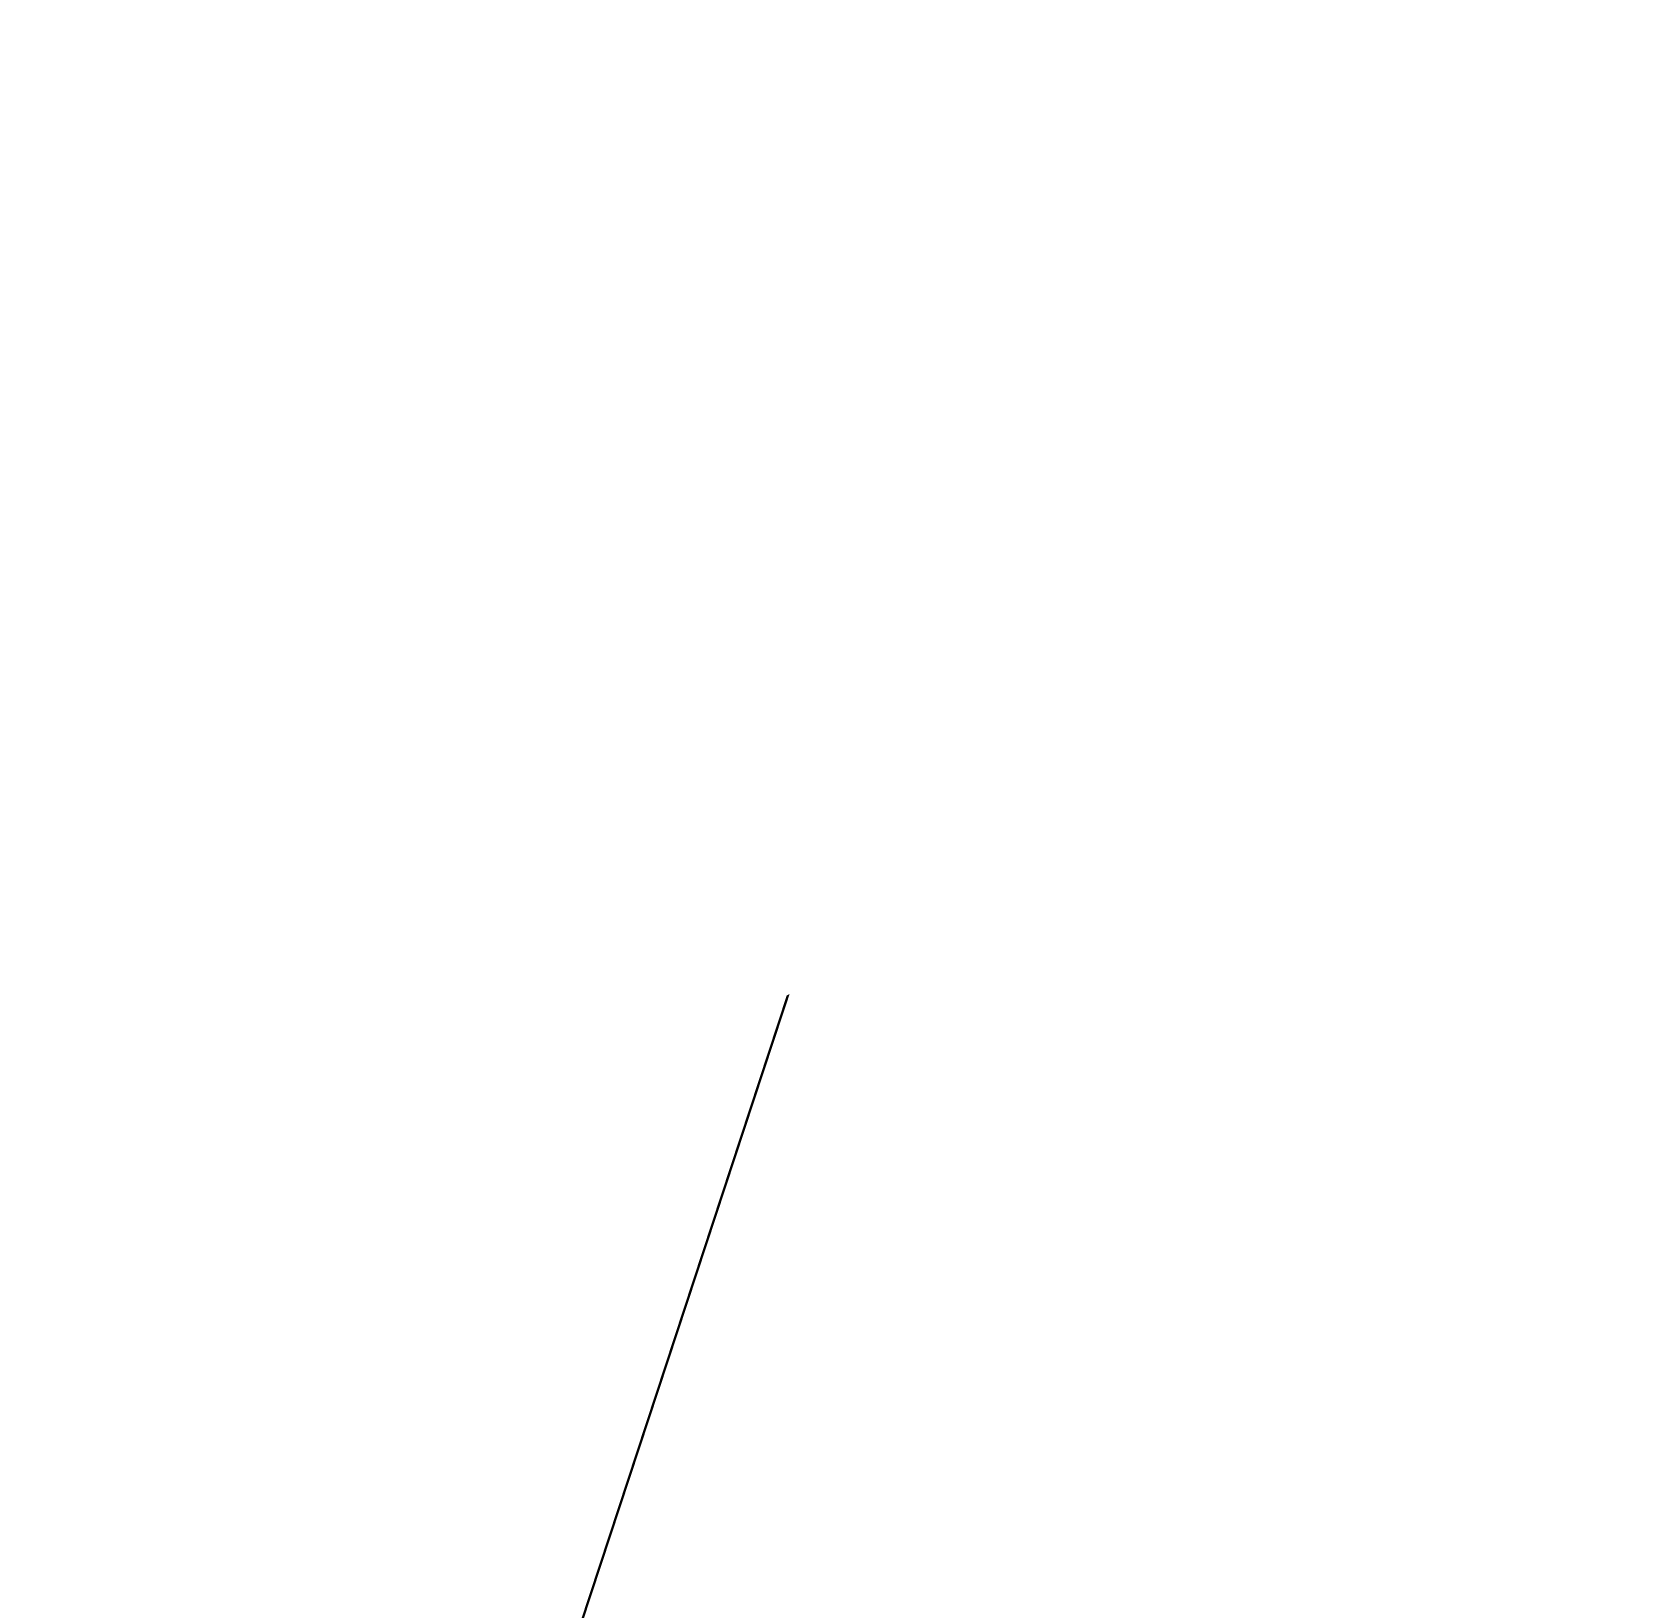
# Model space of a CAD drawing. Header units: metres. Extents: x 2682525 to 2683550, y 1250555 to 1251328.
# Drawn here: x 2683103.492 to 2683106.838, y 1250893.574 to 1250896.843 of the extents above; entities that cross this region are included whole.
import ezdxf

# ---------------------------------------------------------------- set-up
doc = ezdxf.new("R2010")
doc.units = ezdxf.units.M
doc.header["$PDMODE"] = 2
doc.header["$PDSIZE"] = -2
for name, pattern in [('IMPORT-_23_ISO-02 Strichlinie', [38.09999999999999, 30.47999999999999, -7.619999999999998]), ('IMPORT-_23_ISO-10 Strichpunktlinie _2_', [46.98999999999999, 30.47999999999999, -7.619999999999998, 1.270000000000001, -7.619999999999998]), ('Verdeckt 0_75', [1.5, 0.75, -0.75])]:
    doc.linetypes.add(name, pattern=pattern)
for name, color, linetype, lineweight, true_color in [('2458 A U1_dwg-1', 9, 'Continuous', 18, 0x808080), ('_23_000 Linien-Oeffnungsflügel 0_10', 9, 'Continuous', 18, 0x808080), ('_23_000 Linien-Strichpunktlinie kurz 0_10', 9, 'IMPORT-_23_ISO-10 Strichpunktlinie _2_', 18, 0x808080), ('_23_200 Materialien-Beton', 9, 'Continuous', 18, 0x808080), ('_23_200 Materialien-Holzwerkstoffe', 9, 'Continuous', 18, 0x808080), ('_23_300 Bauteile 3D-Raum-NGF Nettogeschossfläche vermietbar', 9, 'Continuous', 18, 0x808080), ('_23_300 Bauteile 3D-Wand Aussen', 9, 'Continuous', 18, 0x808080), ('_23_300 Bauteile 3D-Wand Innen', 9, 'Continuous', 18, 0x808080), ('_23_400 Ausbau 2D-Schutzraum-Tür', 9, 'IMPORT-_23_ISO-02 Strichlinie', 18, 0x808080), ('_23_500 Technik-Elektro Leuchten', 9, 'Continuous', 18, 0x808080), ('_23_800 Beschriftung-1_50-Koten', 9, 'Continuous', 18, 0x808080), ('_23_800 Beschriftung-1_50-Text', 9, 'Continuous', 18, 0x808080), ('_23_800 Beschriftung-1_50-Vermassung', 9, 'Continuous', 18, 0x808080), ('_23_Keine', 9, 'Continuous', 18, 0x808080), ('Bemassung', 9, 'Continuous', 18, 0x808080)]:
    doc.layers.add(name, color=color, linetype=linetype, lineweight=lineweight, true_color=true_color)
for name, color, linetype, lineweight in [('A-____-____-DIMS', 7, 'Continuous', 9), ('A-DETL-____-MBND', 7, 'Verdeckt 0_75', 18), ('Bemassung-1', 7, 'Continuous', 18)]:
    doc.layers.add(name, color=color, linetype=linetype, lineweight=lineweight)
doc.styles.add('Arial_31', font='arial.ttf', dxfattribs={"width": 0.9, "height": 200})
doc.styles.add('ISOCP_2', font='isocp___.ttf', dxfattribs={"height": 125.8608217592593})
doc.styles.add('ISOCP_3', font='isocp___.ttf', dxfattribs={"height": 75.51649305555554})
doc.styles.add('ISOCP_5', font='isocp___.ttf', dxfattribs={"height": 100.6886574074074})
doc.dimstyles.new('2_0_mm_-_Arial', dxfattribs={"dimscale": 304.8, "dimtxt": 204.051879991394, "dimasz": 0.2460629921259842, "dimexe": 0.3280839895013123, "dimexo": 0.3280840109072179, "dimgap": 0.08202099737532807, "dimtad": 1, "dimdec": 1, "dimlfac": 0.001, "dimrnd": 0.09999999999999999, "dimzin": 0, "dimdsep": 46, "dimtxsty": 'Arial_31', "dimblk1": 'OBLIQUE', "dimblk2": 'OBLIQUE', "dimsah": 1, "dimcen": 0.09, "dimdle": 0.3280839895013123, "dimazin": 0, "dimtfac": 1, "dimtdec": 4, "dimtix": 1, "dimtmove": 0, "dimatfit": 3, "dimfxl": 1, "dimtvp": 1, "dimtfill": 1, "dimtolj": 1, "dimtzin": 0, "dimarcsym": 2})
doc.dimstyles.new('2_0_mm_-_Arial_1', dxfattribs={"dimscale": 304.8, "dimtxt": 204.051879991394, "dimasz": 0.2460629921259842, "dimexe": 0.3280839895013123, "dimexo": 0.3280840109072179, "dimgap": 0.08202099737532807, "dimtad": 1, "dimdec": 1, "dimlfac": 0.001, "dimrnd": 0.09999999999999999, "dimzin": 0, "dimdsep": 46, "dimtxsty": 'Arial_31', "dimblk1": 'OBLIQUE', "dimblk2": 'OBLIQUE', "dimsah": 1, "dimcen": 0.09, "dimdle": 0.3280839895013123, "dimazin": 0, "dimtfac": 1, "dimtdec": 4, "dimtix": 1, "dimtmove": 2, "dimatfit": 3, "dimfxl": 1, "dimtvp": 1, "dimtfill": 1, "dimtolj": 1, "dimtzin": 0, "dimarcsym": 2})
pattern_1 = [(18.233, (0, 0), (18.77292067800844, -56.98752011815572), []), (288.233, (0, 0), (63.31313485127099, 20.85671487326738), [])]
pattern_2 = [(18.233, (0, 0), (93.86460339004219, -284.9376005907786), []), (18.233, (15.645, -47.492), (93.86460339004219, -284.9376005907786), []), (18.233, (-15.645, 47.492), (93.86460339004219, -284.9376005907786), [])]

# ---------------------------------------------------------------- blocks, each defined once
blk = doc.blocks.new('2458 A U1_dwg_VW_SLASH-9045485-U01 Bodenplatte')
at = {"layer": 'Bemassung'}
for p, q in [((500.0534143197685, 500.0534143197683), (-500.0534143197683, -500.0534143197685)), ((890.9383564621788, 0), (-999.9999999999999, 0))]:
    blk.add_line(p, q, dxfattribs=at)
blk = doc.blocks.new('2458 A U1_dwg_VW_SLASH-9046175-U01 Bodenplatte')
at = {"layer": 'Bemassung'}
for p, q in [((-55120.27654683477, -12848.06220294405), (-55120.27654683477, -13060.30341388153)), ((-55176.40314759147, -12891.93560218735), (-55064.14994607809, -13004.18880370072))]:
    blk.add_line(p, q, dxfattribs=at)
blk = doc.blocks.new('2458 A U1_dwg_VW_SLASH-9046187-U01 Bodenplatte')
at = {"layer": 'Bemassung'}
for p, q in [((-55120.27654683477, -12848.06220294405), (-55120.27654683477, -13060.30341388153)), ((-55176.40314759147, -12891.93560218735), (-55064.14994607809, -13004.18880370072))]:
    blk.add_line(p, q, dxfattribs=at)
blk = doc.blocks.new('2458 A U1_dwg-9041719-U01 Bodenplatte')
at = {"layer": '_23_200 Materialien-Beton'}
h = blk.add_hatch(dxfattribs=at)
h.set_pattern_fill('FP_1', color=256, style=0, pattern_type=2)
h.set_pattern_definition(pattern_1)
h.paths.add_polyline_path([(-54741.92297719002, -12247.20287162505), (-54741.92297719002, -11648.06220294405), (-54841.92297719002, -11648.06220294405), (-54841.92297719001, -11089.1696488785), (-54990.37730543441, -11089.16964887851), (-54990.37730543441, -11831.20163631132), (-54882.42604209537, -11831.20163631129), (-54882.42604209537, -12247.20287162504), (-54841.92297719002, -12247.20287162505)])
h = blk.add_hatch(dxfattribs=at)
h.set_pattern_fill('FP_1', color=256, style=0, pattern_type=2)
h.set_pattern_definition(pattern_1)
h.paths.add_polyline_path([(-54741.92297719002, -12247.20287162505), (-54741.92297719002, -11648.06220294405), (-54841.92297719002, -11648.06220294405), (-54841.92297719001, -11089.1696488785), (-54990.37730543441, -11089.16964887851), (-54990.37730543441, -11831.20163631132), (-54882.42604209537, -11831.20163631129), (-54882.42604209537, -12247.20287162504)])
h = blk.add_hatch(dxfattribs=at)
h.set_pattern_fill('FP_1', color=256, style=0, pattern_type=2)
h.set_pattern_definition(pattern_1)
h.paths.add_polyline_path([(-53680.56284014104, -12420.43319785515), (-53081.42217146002, -12420.43319785514), (-53081.42217146002, -12320.43319785512), (-52522.52961739447, -12320.43319785513), (-52522.5296173945, -12171.97886961073), (-53264.56160482729, -12171.97886961073), (-53264.56160482727, -12279.93013294978), (-53680.56284014101, -12279.93013294973), (-53680.56284014103, -12320.43319785512)])
h = blk.add_hatch(dxfattribs=at)
h.set_pattern_fill('FP_1', color=256, style=0, pattern_type=2)
h.set_pattern_definition(pattern_1)
h.paths.add_polyline_path([(-53680.56284014104, -12420.43319785515), (-53081.42217146002, -12420.43319785514), (-53081.42217146002, -12320.43319785512), (-52522.52961739447, -12320.43319785513), (-52522.5296173945, -12171.97886961073), (-53264.56160482729, -12171.97886961073), (-53264.56160482727, -12279.93013294978), (-53680.56284014101, -12279.93013294973)])
h = blk.add_hatch(dxfattribs=at)
h.set_pattern_fill('FP_1', color=256, style=0, pattern_type=2)
h.set_pattern_definition(pattern_1)
h.paths.add_polyline_path([(-55328.83306673395, -12948.06220294404), (-54381.420169431, -12948.06220294404), (-54081.42217146004, -12648.06220294404), (-56528.83306673396, -12648.06220294404), (-56828.83306673398, -12948.06220294404), (-55914.7249122979, -12948.06220294404)])
h = blk.add_hatch(dxfattribs=at)
h.set_pattern_fill('FP_1', color=256, style=0, pattern_type=2)
h.set_pattern_definition(pattern_1)
h.paths.add_polyline_path([(-55328.83306673395, -12948.06220294404), (-54381.420169431, -12948.06220294404), (-54081.42217146004, -12648.06220294404), (-56528.83306673396, -12648.06220294404), (-56828.83306673398, -12948.06220294404), (-55914.7249122979, -12948.06220294404)])
h = blk.add_hatch(dxfattribs=at)
h.set_pattern_fill('FP_1', color=256, style=0, pattern_type=2)
h.set_pattern_definition(pattern_1)
h.paths.add_polyline_path([(-54381.41616795482, -13547.67331311037), (-54081.41616796151, -13547.67131107467), (-54081.42217146004, -12648.06220294404), (-54381.420169431, -12948.06220294404), (-54381.41616796818, -13547.67131107467)])
h = blk.add_hatch(dxfattribs=at)
h.set_pattern_fill('FP_1', color=256, style=0, pattern_type=2)
h.set_pattern_definition(pattern_1)
h.paths.add_polyline_path([(-54381.41616795482, -13547.67331311037), (-54081.41616796151, -13547.67131107467), (-54081.42217146004, -12648.06220294404), (-54381.420169431, -12948.06220294404), (-54381.41790137433, -13287.92477262679)])
h = blk.add_hatch(dxfattribs=at)
h.set_pattern_fill('FP_1', color=256, style=0, pattern_type=2)
h.set_pattern_definition(pattern_1)
h.paths.add_polyline_path([(-54510.56291529251, -13543.33104947209), (-54452.26721637999, -13352.01557312923), (-55408.84459809437, -13060.53707856662), (-55467.14029700687, -13251.8525549095), (-55348.75808967315, -13287.92477262679)])
h = blk.add_hatch(dxfattribs=at)
h.set_pattern_fill('FP_1', color=256, style=0, pattern_type=2)
h.set_pattern_definition(pattern_1)
h.paths.add_polyline_path([(-54510.56291529251, -13543.33104947209), (-54452.26721637999, -13352.01557312923), (-55408.84459809437, -13060.53707856662), (-55467.14029700687, -13251.8525549095), (-55348.75808967315, -13287.92477262679)])
h = blk.add_hatch(dxfattribs=at)
h.set_pattern_fill('FP_1', color=256, style=0, pattern_type=2)
h.set_pattern_definition(pattern_1)
h.paths.add_polyline_path([(-54081.4078235378, -14798.06214921449), (-54081.41082919961, -14347.67131105686), (-54381.41082919293, -14347.67331309256), (-54381.4094919076, -14548.06214921446), (-54081.40982557352, -14798.06048086067)])
h = blk.add_hatch(dxfattribs=at)
h.set_pattern_fill('FP_1', color=256, style=0, pattern_type=2)
h.set_pattern_definition(pattern_1)
h.paths.add_polyline_path([(-54081.4078235378, -14798.06214921449), (-54081.41082919961, -14347.67131105686), (-54381.41082919293, -14347.67331309256), (-54381.4094919076, -14548.06214921446), (-54081.40982557352, -14798.06048086067)])
h = blk.add_hatch(dxfattribs=at)
h.set_pattern_fill('FP_1', color=256, style=0, pattern_type=2)
h.set_pattern_definition(pattern_1)
h.paths.add_polyline_path([(-48301.41820672659, -14798.0621492145), (-48601.41820672661, -14498.06214921449), (-54081.40982557352, -14498.06214921448), (-54081.4078235378, -14798.06214921449), (-48351.41820672657, -14798.0621492145)])
h = blk.add_hatch(dxfattribs=at)
h.set_pattern_fill('FP_1', color=256, style=0, pattern_type=2)
h.set_pattern_definition(pattern_1)
h.paths.add_polyline_path([(-48301.41820672659, -14798.0621492145), (-48601.41820672661, -14498.06214921449), (-54081.40982557352, -14498.06214921448), (-54081.40982557352, -14798.06214921449), (-50661.41366078716, -14798.0621492145)])
h = blk.add_hatch(dxfattribs=at)
h.set_pattern_fill('FP_1', color=256, style=0, pattern_type=2)
h.set_pattern_definition(pattern_1)
h.paths.add_polyline_path([(-54081.4078235378, -14798.06214921448), (-54381.41082919293, -14548.0630424842), (-54865.27654683475, -14548.06214921447), (-54865.27654683475, -14798.06214921447), (-54081.40982557352, -14798.06214921448)])
h = blk.add_hatch(dxfattribs=at)
h.set_pattern_fill('FP_1', color=256, style=0, pattern_type=2)
h.set_pattern_definition(pattern_1)
h.paths.add_polyline_path([(-54081.4078235378, -14798.06214921448), (-54381.40949190761, -14548.06214921447), (-54865.27654683475, -14548.06214921447), (-54865.27654683475, -14798.06214921447), (-54081.40982557352, -14798.06214921448)])
at = {"layer": '_23_200 Materialien-Holzwerkstoffe'}
h = blk.add_hatch(dxfattribs=at)
h.set_pattern_fill('FP_3', color=256, style=0, pattern_type=2)
h.set_pattern_definition(pattern_2)
h.paths.add_polyline_path([(-52631.15052151412, -14498.06214921449), (-52631.15052151412, -11872.77784873278), (-52681.15052151413, -11822.77784873279), (-52681.15052151411, -14498.06214921448)])
h = blk.add_hatch(dxfattribs=at)
h.set_pattern_fill('FP_3', color=256, style=0, pattern_type=2)
h.set_pattern_definition(pattern_2)
h.paths.add_polyline_path([(-52631.15052151412, -14498.06214921449), (-52631.15052151412, -11872.77784873278), (-52681.15052151413, -11822.77784873279), (-52681.15052151411, -14498.06214921448)])
at = {"layer": '_23_000 Linien-Oeffnungsflügel 0_10', "flags": 128}
blk.add_lwpolyline([(-53251.41082921805, -14347.66577209138), (-54051.41082920023, -14347.66577209138)], close=True, dxfattribs=at)
at = {"layer": '_23_000 Linien-Oeffnungsflügel 0_10'}
blk.add_arc((-54051.41082920023, -14347.67111085327), 799.999999999988, 0.0003823606546357465, 90.00038236065464, dxfattribs=at)
blk.add_arc((-54051.41082920023, -14347.67111085327), 799.999999999988, 0.0003823606546357465, 90.00038236065464, dxfattribs=at)
at = {"layer": '_23_000 Linien-Strichpunktlinie kurz 0_10', "flags": 128}
blk.add_lwpolyline([(-55081.42217145995, -11648.06220294404), (-55081.42217145995, -12648.06220294404), (-54081.42217145994, -12648.06220294404), (-54081.42217145994, -13648.06220294403), (-53081.42217145996, -13648.06220294403), (-53081.42217145996, -11648.06220294404)], close=True, dxfattribs=at)
blk.add_lwpolyline([(-55081.42217145995, -11648.06220294404), (-55081.42217145995, -12648.06220294404), (-54081.42217145994, -12648.06220294404), (-54081.42217145994, -13648.06220294403), (-53081.42217145996, -13648.06220294403), (-53081.42217145996, -11648.06220294404)], close=True, dxfattribs=at)
at = {"layer": '_23_200 Materialien-Beton', "flags": 128}
for points in [[(-48301.41820672654, -13197.67484421954), (-48301.41820672654, -12297.67484903052), (-46788.83306673391, -12297.67484903052), (-46788.83306673391, -7697.674813229006), (-56828.83306673392, -7697.674813229006), (-56828.83306673392, -12948.06220294404), (-54381.42016943094, -12948.06220294404), (-54381.42016943094, -13547.67331311036), (-54381.42016943094, -12948.06220294403), (-56828.8330667339, -12948.06220294403), (-56828.8330667339, -7697.674813229003), (-46788.83306673394, -7697.674813229003), (-46788.83306673394, -12297.67484903034), (-48301.41820672652, -12297.67484903034)], [(-48601.41820672654, -13197.67484421954), (-48601.41820672654, -11997.67484903056), (-48550.63401593447, -11997.67484903056), (-47088.83306673393, -11997.67484903056), (-47088.83306673393, -7997.674813229007), (-56528.83306673392, -7997.674813229007), (-56528.83306673392, -12648.06220294403), (-54081.42217145998, -12648.06220294403), (-54081.42217145998, -13547.67131107465), (-54081.42217145998, -12648.06220294403), (-56528.8330667339, -12648.06220294403), (-56528.8330667339, -7997.674813229007), (-47088.83306673393, -7997.674813229007), (-47088.83306673393, -11997.67484903037), (-48550.63401593447, -11997.67484903037), (-48601.41820672654, -11997.67484903037)], [(-54841.92297718994, -11089.16964887848), (-54841.92297718994, -11648.06220294404), (-54741.92297718996, -11648.06220294404), (-54741.92297718996, -12247.20287162504), (-54741.92297718996, -11648.06220294404), (-54841.92297718996, -11648.06220294404)], [(-52522.52961739441, -12320.43319785512), (-53081.42217145996, -12320.43319785512), (-53081.42217145996, -12420.43319785512), (-53680.56284014098, -12420.43319785512), (-53081.42217145996, -12420.43319785512), (-53081.42217145996, -12320.43319785511)], [(-55467.14029700682, -13251.85255490949), (-55408.8445980943, -13060.53707856661), (-54452.26721637993, -13352.01557312921), (-54510.56291529245, -13543.33104947208)], [(-55467.14029700682, -13251.85255490949), (-55408.8445980943, -13060.53707856661), (-54452.26721637993, -13352.01557312921), (-54510.56291529245, -13543.33104947208)], [(-48601.41820672654, -14498.06214921449), (-48601.41820672654, -13797.67484421954), (-48601.41820672654, -14498.06214921448), (-54081.40982557347, -14498.06214921448), (-54081.40982557347, -14347.67131105684), (-54081.40982557347, -14498.06214921446)], [(-54381.40949190754, -14548.06214921444), (-54381.40949190754, -14347.67331309255), (-54381.40949190754, -14548.06214921444), (-54865.27654683468, -14548.06214921444)], [(-48601.41820672653, -19697.67519878158), (-48601.41820672653, -14798.06214921448), (-54081.40782353776, -14798.06214921448), (-54865.27654683468, -14798.06214921448), (-54081.40782353776, -14798.06214921448), (-48601.41820672654, -14798.06214921448)]]:
    blk.add_lwpolyline(points, close=True, dxfattribs=at)
at = {"layer": '_23_200 Materialien-Holzwerkstoffe', "flags": 128}
for points in [[(-52681.15052151405, -14498.06214921446), (-52681.15052151405, -11822.77784873277), (-51839.73354133447, -11822.77784873277), (-52681.15052151406, -11822.77784873277)], [(-52631.15052151406, -14498.06214921447), (-52631.15052151406, -11872.77784873276), (-51839.73354133448, -11872.77784873276), (-52631.15052151406, -11872.77784873276)]]:
    blk.add_lwpolyline(points, close=True, dxfattribs=at)
at = {"layer": '_23_300 Bauteile 3D-Raum-NGF Nettogeschossfläche vermietbar', "flags": 128}
blk.add_lwpolyline([(-50720.63401598, -11872.77784873282), (-52631.15052151408, -11872.77784873282), (-52631.15052151408, -14497.67331170126), (-50720.63401598, -14497.67331170126), (-50720.63401598, -11872.77784873282), (-52631.15052151408, -11872.77784873282), (-52631.15052151408, -14497.67331170126), (-50720.63401598, -14497.67331170126)], close=True, dxfattribs=at)
at = {"layer": '_23_300 Bauteile 3D-Wand Aussen', "flags": 128}
for points in [[(-48301.41820672654, -13197.67484421954), (-48301.41820672654, -12297.67484903052), (-46788.83306673392, -12297.67484903052), (-46788.83306673392, -7697.674813229006), (-56828.83306673392, -7697.674813229006), (-56828.83306673392, -12948.06220294403), (-54381.42016943094, -12948.06220294403), (-54381.42016943094, -13547.67331311036), (-54381.42016943094, -12948.06220294403), (-56828.83306673389, -12948.06220294403), (-56828.83306673389, -7697.674813229003), (-46788.83306673394, -7697.674813229003), (-46788.83306673394, -12297.67484903034), (-48301.41820672652, -12297.67484903034)], [(-54081.41616796145, -13547.67131107465), (-54381.41616795476, -13547.67131107465)], [(-48601.41820672654, -14498.06214921448), (-54081.40982557347, -14498.06214921448), (-54081.40982557347, -14347.67131105684), (-54081.40982557347, -14498.06214921446), (-48601.41820672654, -14498.06214921446), (-48601.41820672654, -13797.67484421954)], [(-54381.40949190754, -14548.06214921444), (-54381.40949190754, -14347.67331309255), (-54381.40949190754, -14548.06214921444), (-54865.27654683468, -14548.06214921444)], [(-54081.41082919957, -14347.67131105684), (-54381.41082919289, -14347.67131105684)], [(-48601.41820672654, -14798.06214921448), (-54081.40782353776, -14798.06214921448), (-54865.27654683468, -14798.06214921448), (-54081.40782353776, -14798.06214921448)]]:
    blk.add_lwpolyline(points, close=True, dxfattribs=at)
blk.add_lwpolyline([(-54081.41616796145, -13547.67131107465), (-54081.41616796145, -12648.06220294403), (-55278.83306673389, -12648.06220294403), (-54081.42217145998, -12648.06220294403), (-54081.42217145998, -13547.67131107465)], dxfattribs=at)
at = {"layer": '_23_300 Bauteile 3D-Wand Innen', "flags": 128}
for points in [[(-52681.15052151405, -14498.06214921446), (-52681.15052151405, -11822.77784873276), (-51839.73354133447, -11822.77784873276), (-52681.15052151406, -11822.77784873276)], [(-52631.15052151404, -14498.06214921446), (-52631.15052151404, -11872.77784873276), (-51839.73354133448, -11872.77784873276), (-52631.15052151406, -11872.77784873276), (-52631.15052151406, -14498.06214921446), (-52681.15052151405, -14498.06214921446)]]:
    blk.add_lwpolyline(points, close=True, dxfattribs=at)
at = {"layer": '_23_400 Ausbau 2D-Schutzraum-Tür', "flags": 128}
blk.add_lwpolyline([(-55681.41840255766, -12947.67331170138), (-54381.41840255767, -12947.67331170138), (-54381.41840255767, -14547.67331170139), (-55681.41840255766, -14547.67331170139)], close=True, dxfattribs=at)
blk.add_lwpolyline([(-55681.41840255766, -12947.67331170138), (-54381.41840255767, -12947.67331170138), (-54381.41840255767, -14547.67331170139), (-55681.41840255766, -14547.67331170139)], close=True, dxfattribs=at)
at = {"layer": '_23_400 Ausbau 2D-Schutzraum-Tür'}
blk.add_arc((-54481.41506583617, -13447.67331130066), 1004.987562112115, 168.7641010538173, 275.7105931374974, dxfattribs=at)
blk.add_arc((-54481.41506583617, -13447.67331130066), 1004.987562112115, 168.7641010538173, 275.7105931374974, dxfattribs=at)
at = {"layer": '_23_500 Technik-Elektro Leuchten', "flags": 128}
for points in [[(-54359.28514648643, -11252.78086375787), (-54359.28514648643, -11352.78086375787)], [(-52859.28514648642, -11302.78086375787), (-54359.28514648643, -11302.78086375787)], [(-51625.89316374662, -12460.42488152128), (-51725.89316374661, -12460.42488152128)], [(-51675.89316374662, -13960.42488152128), (-51675.89316374662, -12460.42488152128)]]:
    blk.add_lwpolyline(points, close=True, dxfattribs=at)
at = {"layer": '_23_800 Beschriftung-1_50-Koten', "flags": 128}
for points in [[(-54741.92297718996, -12197.63253728453), (-54741.92297718996, -11947.63253728453), (-54741.92297718996, -12173.57447235588), (-54741.92297718996, -11947.63253728453)], [(-52695.12806559709, -12320.4331978551), (-52863.81011565361, -12320.4331978551)], [(-53630.99250580045, -12420.43319785511), (-53380.99250580045, -12420.43319785511), (-53606.93444087181, -12420.43319785511), (-53380.99250580045, -12420.43319785511)]]:
    blk.add_lwpolyline(points, close=True, dxfattribs=at)
at = {"layer": '_23_Keine', "flags": 128}
for points in [[(-54678.83306673379, -11981.39553634414), (-55278.83306673382, -11981.39553634414)], [(-54081.41616795803, -12997.67231234188), (-54081.41616795803, -13297.67231234188), (-54231.41616795801, -13297.67231234188), (-54231.41616795801, -12997.67231234188)], [(-54081.41616795803, -12997.67231234188), (-54081.41616795803, -13297.67231234188), (-54231.41616795801, -13297.67231234188), (-54231.41616795801, -12997.67231234188)], [(-53931.41616795804, -12997.67231234187), (-53931.41616795804, -13297.67231234188), (-54081.41616795803, -13297.67231234188), (-54081.41616795803, -12997.67231234188)], [(-53931.41616795804, -12997.67231234187), (-53931.41616795804, -13297.67231234188), (-54081.41616795803, -13297.67231234188), (-54081.41616795803, -12997.67231234188)], [(-54231.41616795807, -13072.67231234188), (-54231.41616795807, -13222.67231234188), (-54381.41616795802, -13222.67231234188), (-54381.41616795802, -13072.67231234188)], [(-54231.41616795807, -13072.67231234188), (-54231.41616795807, -13222.67231234188), (-54381.41616795802, -13222.67231234188), (-54381.41616795802, -13072.67231234188)], [(-54118.91616795807, -13222.67231234188), (-54118.91616795807, -13072.6723123419)], [(-53968.91616795805, -13072.67231234188), (-54043.91616795809, -13072.67231234188)], [(-54006.41616795806, -13222.67231234189), (-54006.41616795806, -13072.67231234188)], [(-53856.416167958, -13147.6723123418), (-54456.41616795801, -13147.6723123418)], [(-54118.91616795804, -13147.67231234187), (-54193.51453605515, -13147.67231234187)], [(-53968.91616795804, -13222.67231234188), (-54043.91616795809, -13222.67231234188)]]:
    blk.add_lwpolyline(points, close=True, dxfattribs=at)
at = {"layer": '_23_Keine'}
blk.add_arc((-55278.83306673382, -11981.39553634418), 599.9999999999937, 270.0000000000011, 359.9999999999996, dxfattribs=at)
blk.add_arc((-55278.83306673382, -11981.39553634418), 599.9999999999937, 270.0000000000011, 359.9999999999996, dxfattribs=at)
at = {"layer": 'Bemassung', "flags": 128}
for points in [[(-54766.00000000007, -8109.916024166518), (-54766.00000000007, -12535.82099200653)], [(-53411.38556171351, -11648.06220294404), (-53831.03456186009, -11648.06220294404)], [(-53511.38556171351, -11760.30341388154), (-53511.38556171351, -12535.82099200653)], [(-52405.00000000011, -11760.30341388154), (-52405.00000000011, -13535.82099200653)], [(-54081.42217145998, -12147.20287162506), (-54081.42217145998, -12645.06220294403), (-54081.42217145998, -12147.20287162506), (-54081.42217145998, -12645.06220294403)], [(-53081.42217145996, -12147.20287162506), (-53081.42217145996, -12772.74041645805)], [(-54193.66338239747, -12247.20287162504), (-56416.59185579639, -12247.20287162504)], [(-53193.66338239745, -12247.20287162504), (-53969.18096052247, -12247.20287162504)], [(-54666.00000000013, -12648.06220294403), (-55046.84890428746, -12648.06220294403), (-54666.00000000009, -12648.06220294403), (-55046.84890428746, -12648.06220294403)], [(-53411.38556171353, -12648.06220294404), (-54078.42217146001, -12648.06220294404), (-53411.38556171351, -12648.06220294404), (-54078.42217146001, -12648.06220294404)], [(-54766.00000000011, -12760.30341388153), (-54766.00000000011, -12835.82099200654)], [(-53511.38556171351, -12760.30341388153), (-53511.38556171351, -14385.43210076378)], [(-55220.27654683476, -12948.06220294404), (-54384.42016943097, -12948.06220294404)], [(-54866.00000000011, -12948.06220294403), (-54384.42016943097, -12948.06220294403), (-54866.00000000009, -12948.06220294403), (-54384.42016943097, -12948.06220294403)], [(-55120.27654683477, -13060.30341388153), (-55120.27654683477, -14435.82093827697)], [(-54766.00000000013, -13060.30341388153), (-54766.00000000013, -13435.43177760376)], [(-54381.41840255765, -13383.80756702039), (-54381.41840255765, -13050.6733654309)], [(-54081.41916971069, -14215.90843831618), (-54081.41916971069, -13100.86675700934), (-54081.41916971069, -14215.90843831618), (-54081.41916971069, -13100.86675700934)], [(-54381.41816869284, -14215.90843831618), (-54381.41816869284, -13250.8677580272), (-54381.41816869284, -14215.90843831618), (-54381.41816869284, -13250.8677580272)], [(-56716.59185579641, -13283.80756702041), (-54493.65961349515, -13283.80756702041)], [(-54866.00000000011, -13547.67298854126), (-54335.78030808498, -13547.67298854126), (-54866.00000000011, -13547.67298854126), (-54335.78030808498, -13547.67298854126)], [(-52305.00000000015, -13648.06220294404), (-53078.42217145998, -13648.06220294404), (-52305.00000000013, -13648.06220294404), (-53078.42217145998, -13648.06220294404)], [(-54766.0000000001, -14123.19089121755), (-54766.0000000001, -14235.43210215505), (-54766.0000000001, -13659.91419947876), (-54766.0000000001, -14235.43210215505)], [(-52405.00000000012, -13760.30341388153), (-52405.00000000012, -14385.82093827697)], [(-59519.17694731926, -14115.90843831625), (-54493.65937963034, -14115.90843831625), (-59519.17694731926, -14115.90843831625), (-59406.93573638176, -14115.90843831625)], [(-54269.17695775535, -14115.9084383162), (-54193.66038064819, -14115.9084383162)], [(-53969.1779587732, -14115.9084383162), (-48713.65941766404, -14115.9084383162)], [(-54866.00000000008, -14347.67331309255), (-54384.41082919289, -14347.67331309255), (-54866.00000000008, -14347.67331309255), (-54384.41082919289, -14347.67331309255)], [(-54766.0000000001, -14347.67331309255), (-54766.0000000001, -14548.06214921446)], [(-53411.38556171353, -14497.67331170128), (-54078.1505215141, -14497.67331170128)], [(-52305.00000000015, -14498.06214921446), (-53078.42217145997, -14498.06214921446)], [(-55220.27654683476, -14548.06214921447), (-54384.41840255768, -14548.06214921447)], [(-54866.00000000008, -14548.06214921446), (-54384.40949190757, -14548.06214921446)], [(-54753.03533589718, -15197.67331091753), (-48713.65941766404, -15197.67331091753)]]:
    blk.add_lwpolyline(points, close=True, dxfattribs=at)
at = {"xscale": 0.1122412109375, "yscale": 0.1122412109375, "zscale": 0.1122412109375}
for p, rotation in [((-53511.38556171351, -11648.06220294404), 90), ((-53511.38556171351, -11648.06220294404), 90), ((-54081.42217145998, -12247.20287162504), 180), ((-54081.42217145998, -12247.20287162504), 180), ((-54766.00000000007, -12648.06220294403), 270), ((-54766.00000000007, -12648.06220294403), 270), ((-54766.00000000011, -12648.06220294403), 90), ((-54766.00000000011, -12648.06220294403), 90), ((-53511.38556171351, -12648.06220294404), 270), ((-53511.38556171351, -12648.06220294404), 270), ((-53511.38556171351, -12648.06220294404), 90), ((-53511.38556171351, -12648.06220294404), 90), ((-54766.00000000011, -12948.06220294404), 270), ((-54766.00000000011, -12948.06220294404), 270), ((-54766.00000000013, -12948.06220294403), 90), ((-54766.00000000013, -12948.06220294403), 90), ((-54766.00000000013, -13547.67298854126), 270), ((-54766.00000000013, -13547.67298854126), 270), ((-54766.00000000012, -13547.67298854126), 90), ((-54766.00000000012, -13547.67298854126), 90), ((-52405.00000000011, -13648.06220294404), 270), ((-52405.00000000011, -13648.06220294404), 270), ((-52405.00000000012, -13648.06220294404), 90), ((-52405.00000000012, -13648.06220294404), 90), ((-54381.41816869284, -14115.9084383162), 180), ((-54381.41816869284, -14115.9084383162), 180), ((-54081.41916971069, -14115.9084383162), 180), ((-54081.41916971069, -14115.9084383162), 180), ((-54766.00000000012, -14347.67331309255), 270), ((-54766.0000000001, -14347.67331309255), 270), ((-54766.00000000012, -14347.67331309255), 270), ((-54766.0000000001, -14347.67331309255), 270), ((-53511.38556171351, -14497.67331170128), 270), ((-53511.38556171351, -14497.67331170128), 270), ((-52405.00000000012, -14498.06214921446), 270), ((-52405.00000000012, -14498.06214921446), 270), ((-54766.0000000001, -14548.06214921446), 90), ((-54766.0000000001, -14548.06214921446), 90)]:
    blk.add_blockref('2458 A U1_dwg_VW_SLASH-9045485-U01 Bodenplatte', p, dxfattribs=dict(at, rotation=rotation))
for p in [(-54081.42217145998, -12247.20287162504), (-54081.42217145998, -12247.20287162504), (-53081.42217145996, -12247.20287162504), (-53081.42217145996, -12247.20287162504), (-54381.41840255765, -13283.80756702041), (-54381.41840255765, -13283.80756702041), (-54381.41816869284, -14115.90843831625), (-54381.41816869284, -14115.90843831625), (-54081.41916971069, -14115.9084383162), (-54081.41916971069, -14115.9084383162)]:
    blk.add_blockref('2458 A U1_dwg_VW_SLASH-9045485-U01 Bodenplatte', p, dxfattribs=at)
for name in ['2458 A U1_dwg_VW_SLASH-9046175-U01 Bodenplatte', '2458 A U1_dwg_VW_SLASH-9046187-U01 Bodenplatte']:
    blk.add_blockref(name, (0, 0))
at = {"layer": '_23_800 Beschriftung-1_50-Koten', "char_height": 125.8608217592593, "width": 524.4477335800184, "attachment_point": 1, "rotation": 269.9999999999992, "line_spacing_factor": 1.478621465017729, "style": 'ISOCP_2'}
for s, insert in [('-0.52', (-54541.85363057355, -11098.99039035843)), ('-0.52', (-54541.85363057355, -11098.99039035843)), ('-0.62', (-54441.85363057355, -11784.85483056178)), ('-0.62', (-54441.85363057355, -11784.85483056178))]:
    blk.add_mtext(s, dxfattribs=dict(at, insert=insert))
at = {"layer": '_23_800 Beschriftung-1_50-Koten', "char_height": 125.8608217592593, "width": 524.4477335800184, "attachment_point": 1, "line_spacing_factor": 1.478621465017729, "style": 'ISOCP_2'}
for s, insert in [('-0.52', (-52857.90577231983, -12571.44718457206)), ('-0.52', (-52857.90577231983, -12571.44718457206)), ('-0.62', (-53543.7702125232, -12671.44718457203)), ('-0.62', (-53543.7702125232, -12671.44718457203)), ('-0.62', (-53543.7702125232, -12671.44718457203)), ('-0.62', (-53543.7702125232, -12671.44718457203))]:
    blk.add_mtext(s, dxfattribs=dict(at, insert=insert))
at = {"layer": '_23_800 Beschriftung-1_50-Text', "char_height": 75.51649305555554, "attachment_point": 1, "line_spacing_factor": 1.478621465017729, "style": 'ISOCP_3'}
for s, insert, width in [('1 x PVC-Einlage', (-53846.88454630481, -13013.36538746654), 943.988455347727), ('1 x PVC-Einlage', (-53846.88454630481, -13013.36538746654), 943.988455347727), ('D= 125mm', (-53844.10290194941, -13135.1166674938), 568.4231559083088), ('D= 125mm', (-53844.10290194941, -13135.1166674938), 568.4231559083088), ('für 1 ÜV/ESV 150', (-53838.59112517114, -13276.22071011618), 1045.492590331354), ('für 1 ÜV/ESV 150', (-53838.59112517114, -13276.22071011618), 1045.492590331354)]:
    blk.add_mtext(s, dxfattribs=dict(at, insert=insert, width=width))
at = {"layer": '_23_800 Beschriftung-1_50-Vermassung', "insert": (-54867.01398671695, -13829.22622685839), "char_height": 125.8608217592593, "width": 372.1887141535614, "attachment_point": 1, "rotation": 270, "line_spacing_factor": 1.478621465017729, "style": 'ISOCP_2'}
blk.add_mtext('2.10', dxfattribs=at)
blk.add_mtext('2.10', dxfattribs=at)
at = {"layer": '_23_Keine', "insert": (-52608.17999668558, -11963.97166227755), "char_height": 100.6886574074074, "width": 1745.838821875231, "attachment_point": 1, "line_spacing_factor": 1.478621465017729, "style": 'ISOCP_5'}
blk.add_mtext('3.5/56.0204.31 (5.0m²)', dxfattribs=at)
blk.add_mtext('3.5/56.0204.31 (5.0m²)', dxfattribs=at)
at = {"layer": 'Bemassung-1', "char_height": 125.8608217592593, "attachment_point": 2, "rotation": 90, "line_spacing_factor": 1.478621465017729, "style": 'ISOCP_2'}
for s, insert, width in [('1.00', (-53403.26325743387, -11883.34450992886), 372.1887141535614), ('1.00', (-53403.26325743387, -11883.34450992886), 372.1887141535614), ('30', (-54873.03327596782, -12798.06220294401), 236.8473635522664), ('30', (-54873.03327596782, -12798.06220294401), 236.8473635522664), ('2.00', (-52296.87769572048, -13111.95595371662), 406.0240518038852), ('2.00', (-52296.87769572048, -13111.95595371662), 406.0240518038852), ('60', (-54873.03327596783, -13247.86759574263), 236.8473635522664), ('60', (-54873.03327596783, -13247.86759574263), 236.8473635522664), ('1.85', (-53618.41883768122, -13572.86775732264), 372.1887141535614), ('1.85', (-53618.41883768122, -13572.86775732264), 372.1887141535614), ('1.60', (-55029.00756682404, -13610.83032078076), 372.1887141535614), ('1.60', (-55029.00756682404, -13610.83032078076), 372.1887141535614), ('85', (-52296.87769572048, -13949.2388077568), 236.8473635522664), ('85', (-52296.87769572048, -13949.2388077568), 236.8473635522664), ('80', (-54657.87769572048, -13974.03654253933), 236.8473635522664), ('80', (-54657.87769572048, -13974.03654253933), 236.8473635522664), ('20', (-54873.03327596781, -14447.86773115348), 236.8473635522664), ('20', (-54873.03327596781, -14447.86773115348), 236.8473635522664)]:
    blk.add_mtext(s, dxfattribs=dict(at, insert=insert, width=width))
at = {"layer": 'Bemassung-1', "char_height": 125.8608217592593, "line_spacing_factor": 1.478621465017729, "style": 'ISOCP_2'}
for s, insert, width, attachment_point in [('1.00', (-53730.28851269225, -12103.53628701559), 372.1887141535614, 2), ('1.00', (-53730.28851269225, -12103.53628701559), 372.1887141535614, 2), ('5', (-55457.83289835135, -13011.98612137549), 118.4236817761332, 1), ('5', (-55457.83289835135, -13011.98612137549), 118.4236817761332, 1), ('30', (-54231.41866920178, -14008.87516234848), 236.8473635522664, 2), ('30', (-54231.41866920178, -14008.87516234848), 236.8473635522664, 2), ('5', (-52729.42515174278, -14909.12219499718), 118.4236817761332, 1), ('5', (-52729.42515174278, -14909.12219499718), 118.4236817761332, 1), ('6.26', (-53101.14838193956, -15055.66015175975), 406.0240518038852, 1), ('6.26', (-53101.14838193956, -15055.66015175975), 406.0240518038852, 1)]:
    blk.add_mtext(s, dxfattribs=dict(at, insert=insert, width=width, attachment_point=attachment_point))
blk = doc.blocks.new('_Oblique')
at = {"color": 0, "linetype": 'ByBlock', "lineweight": -2}
blk.add_line((-0.5, -0.5), (0.5, 0.5), dxfattribs=at)
blk = doc.blocks.new('*D1807')
at = {"layer": 'A-____-____-DIMS', "color": 0, "lineweight": -2, "transparency": 16777216}
for p, q in [((2683068.897622096, 1250867.009540824), (2683135.861756529, 1250900.785341326)), ((2683053.688199543, 1250859.338114525), (2683068.897622096, 1250867.009540824)), ((2683053.688199543, 1250859.338114525), (2682986.72406511, 1250825.562314023)), ((2683113.74310552, 1250778.098576879), (2683113.932022766, 1250777.724028246)), ((2683098.698719751, 1250770.099947516), (2683098.722600213, 1250770.052601948))]:
    blk.add_line(p, q, dxfattribs=at)
at = {"layer": 'A-____-____-DIMS', "color": 0, "lineweight": -2, "transparency": 16777216, "xscale": 74.99999999999999, "yscale": 74.99999999999999, "zscale": 74.99999999999999}
for p, rotation in [((2683068.897622096, 1250867.009540824), 206.7657572042305), ((2683053.688199543, 1250859.338114525), 26.76575720423048)]:
    blk.add_blockref('_Oblique', p, dxfattribs=dict(at, rotation=rotation))
at = {"layer": 'A-____-____-DIMS', "color": 0, "transparency": 16777216, "insert": (2683004.047613651, 1250976.668747653), "char_height": 200, "width": 911.641014607705, "attachment_point": 5, "rotation": 26.76575720423047, "style": 'Arial_31', "bg_fill": 3, "box_fill_scale": 1.1, "bg_fill_color": 256, "bg_fill_true_color": 13158600, "bg_fill_transparency": 0}
blk.add_mtext('\\A1;0.0', dxfattribs=at)
at = {"layer": 'Defpoints', "color": 0, "transparency": 16777216}
for p in [(2683068.708701911, 1250867.384095282), (2683068.897622096, 1250867.009540824), (2683053.664316143, 1250859.385465919)]:
    blk.add_point(p, dxfattribs=at)
blk = doc.blocks.new('*D1808')
at = {"layer": 'A-____-____-DIMS', "color": 0, "lineweight": -2, "transparency": 16777216}
for p, q in [((2683101.306229421, 1250883.356000871), (2683168.270363854, 1250917.131801374)), ((2683068.897622741, 1250867.009539544), (2683001.933488308, 1250833.233739042)), ((2683146.196746825, 1250794.355752247), (2683146.340630091, 1250794.070488293)), ((2683113.74310552, 1250778.098576879), (2683113.932023411, 1250777.724026967))]:
    blk.add_line(p, q, dxfattribs=at)
at = {"layer": 'A-____-____-DIMS', "color": 0, "transparency": 16777216, "insert": (2682617.72699169, 1250788.948338999), "char_height": 200, "width": 911.641014607705, "attachment_point": 1, "rotation": 26.76575720423047, "line_spacing_factor": 0.9417779076525878, "style": 'Arial_31', "bg_fill": 3, "box_fill_scale": 1.1, "bg_fill_color": 256, "bg_fill_true_color": 13158600, "bg_fill_transparency": 0}
blk.add_mtext('\\A1;0.0', dxfattribs=at)
at = {"layer": 'A-____-____-DIMS', "color": 0, "lineweight": -2, "transparency": 16777216}
blk.add_line((2683068.897622741, 1250867.009539544), (2683101.306229421, 1250883.356000871), dxfattribs=at)
at = {"layer": 'Defpoints', "color": 0, "transparency": 16777216}
for p in [(2683101.162343216, 1250883.641270651), (2683101.306229421, 1250883.356000871), (2683068.708701911, 1250867.384095282)]:
    blk.add_point(p, dxfattribs=at)
at = {"layer": 'A-____-____-DIMS', "color": 0, "lineweight": -2, "transparency": 16777216, "xscale": 74.99999999999999, "yscale": 74.99999999999999, "zscale": 74.99999999999999}
for p, rotation in [((2683101.306229421, 1250883.356000871), 206.7657572042305), ((2683068.897622741, 1250867.009539544), 26.76575720423048)]:
    blk.add_blockref('_Oblique', p, dxfattribs=dict(at, rotation=rotation))
blk = doc.blocks.new('*D1809')
at = {"layer": 'A-____-____-DIMS', "color": 0, "lineweight": -2, "transparency": 16777216}
for p, q in [((2683132.910514814, 1250899.296771893), (2683199.874649247, 1250933.072572396)), ((2683101.30623005, 1250883.355999624), (2683132.910514814, 1250899.296771893)), ((2683101.30623005, 1250883.355999624), (2683034.342095617, 1250849.580199121)), ((2683177.801724807, 1250810.295150137), (2683177.944915484, 1250810.011259315)), ((2683146.196746825, 1250794.355752247), (2683146.34063072, 1250794.070487046))]:
    blk.add_line(p, q, dxfattribs=at)
at = {"layer": 'A-____-____-DIMS', "color": 0, "lineweight": -2, "transparency": 16777216, "xscale": 74.99999999999999, "yscale": 74.99999999999999, "zscale": 74.99999999999999}
for p, rotation in [((2683132.910514814, 1250899.296771893), 206.7657572042305), ((2683101.30623005, 1250883.355999624), 26.76575720423048)]:
    blk.add_blockref('_Oblique', p, dxfattribs=dict(at, rotation=rotation))
at = {"layer": 'A-____-____-DIMS', "color": 0, "transparency": 16777216, "insert": (2683059.863075263, 1251004.821305737), "char_height": 200, "width": 911.641014607705, "attachment_point": 5, "rotation": 26.76575720423047, "style": 'Arial_31', "bg_fill": 3, "box_fill_scale": 1.1, "bg_fill_color": 256, "bg_fill_true_color": 13158600, "bg_fill_transparency": 0}
blk.add_mtext('\\A1;0.0', dxfattribs=at)
at = {"layer": 'Defpoints', "color": 0, "transparency": 16777216}
for p in [(2683132.767321199, 1250899.58066854), (2683132.910514814, 1250899.296771893), (2683101.162343216, 1250883.641270651)]:
    blk.add_point(p, dxfattribs=at)

msp = doc.modelspace()

# ---------------------------------------------------------------- linework, layer by layer
at = {"layer": 'A-DETL-____-MBND'}
msp.add_open_spline([(2683066.009390901, 1250869.679863096), (2683066.288205003, 1250869.551325586), (2683067.039320472, 1250869.18605556), (2683068.808618498, 1250868.554809036), (2683071.657237757, 1250869.494124548), (2683074.467321273, 1250871.018365242), (2683078.195421315, 1250872.859749516), (2683083.158512379, 1250875.383371573), (2683088.800458998, 1250878.256991499), (2683094.67246607, 1250881.112386641), (2683097.951854891, 1250882.94699488), (2683100.081408632, 1250883.879558791), (2683100.187642982, 1250884.43076455), (2683100.919117485, 1250885.016465895), (2683101.844521929, 1250884.711114088), (2683103.967648854, 1250886.004076284), (2683109.204590926, 1250888.417601884), (2683115.754953569, 1250891.836530144), (2683122.446522959, 1250895.24131188), (2683126.497124689, 1250897.270196159), (2683129.520615935, 1250898.811156605), (2683132.804656584, 1250900.260438276), (2683134.067093911, 1250906.573856538), (2683135.558020153, 1250913.796773206), (2683138.657477513, 1250918.602886364), (2683139.889302063, 1250920.906158589)], degree=3, knots=[0, 0, 0, 0, 3.021816965252346, 8.2668153199768, 17.95102877688316, 30.86478291184385, 40.23480069127133, 58.74610483870741, 85.71719350426484, 102.6006594184549, 122.8063238274784, 123.1988405673681, 125.0105717409506, 127.673553189531, 131.444065486728, 133.3966811922206, 151.4499517304334, 188.9907190902837, 205.6325642785124, 225.4757952452216, 233.4027051389572, 239.3167187433414, 259.753894699282, 288.8823652494151, 314.5908583427087, 314.5908583427087, 314.5908583427087, 314.5908583427087], dxfattribs=at)

# ---------------------------------------------------------------- block references
at = {"layer": '2458 A U1_dwg-1', "xscale": 0.001, "yscale": 0.001, "zscale": 0.001, "rotation": 26.76575494316579}
msp.add_blockref('2458 A U1_dwg-9041719-U01 Bodenplatte', (2683147.144467305, 1250931.177239274), dxfattribs=at)

# ---------------------------------------------------------------- next in the draw order: dimensions: what is measured, and where the dimension line sits
at = {"layer": 'A-____-____-DIMS'}
dim = msp.add_linear_dim(base=(2683068.897622096, 1250867.009540824), p1=(2683053.664316142, 1250859.385465919), p2=(2683068.708701911, 1250867.384095282), angle=26.76575720423047, dimstyle='2_0_mm_-_Arial', override={"dimpost": '<>', "dimfxl": 17038.5332360565}, dxfattribs=at)
dim.commit()
dim.dimension.update_dxf_attribs({"geometry": '*D1807', "text_midpoint": (2683004.047613651, 1250976.668747653)})

# ---------------------------------------------------------------- next in the draw order: dimensions: what is measured, and where the dimension line sits
dim = msp.add_linear_dim(base=(2683101.306229421, 1250883.356000871), p1=(2683068.708701911, 1250867.384095282), p2=(2683101.162343216, 1250883.641270651), angle=26.76575720423047, dimstyle='2_0_mm_-_Arial_1', override={"dimpost": '<>', "dimfxl": 36297.85923366722}, dxfattribs=at)
dim.commit()
dim.dimension.update_dxf_attribs({"geometry": '*D1808', "text_midpoint": (2683084.754535631, 1250875.177022492), "dimtype": 160})

# ---------------------------------------------------------------- next in the draw order: dimensions: what is measured, and where the dimension line sits
dim = msp.add_linear_dim(base=(2683132.910514814, 1250899.296771893), p1=(2683101.162343216, 1250883.641270651), p2=(2683132.767321198, 1250899.58066854), angle=26.76575720423047, dimstyle='2_0_mm_-_Arial', override={"dimpost": '<>', "dimfxl": 35396.87893486193}, dxfattribs=at)
dim.commit()
dim.dimension.update_dxf_attribs({"geometry": '*D1809', "text_midpoint": (2683059.863075263, 1251004.821305737)})

doc.saveas('drawing.dxf')
